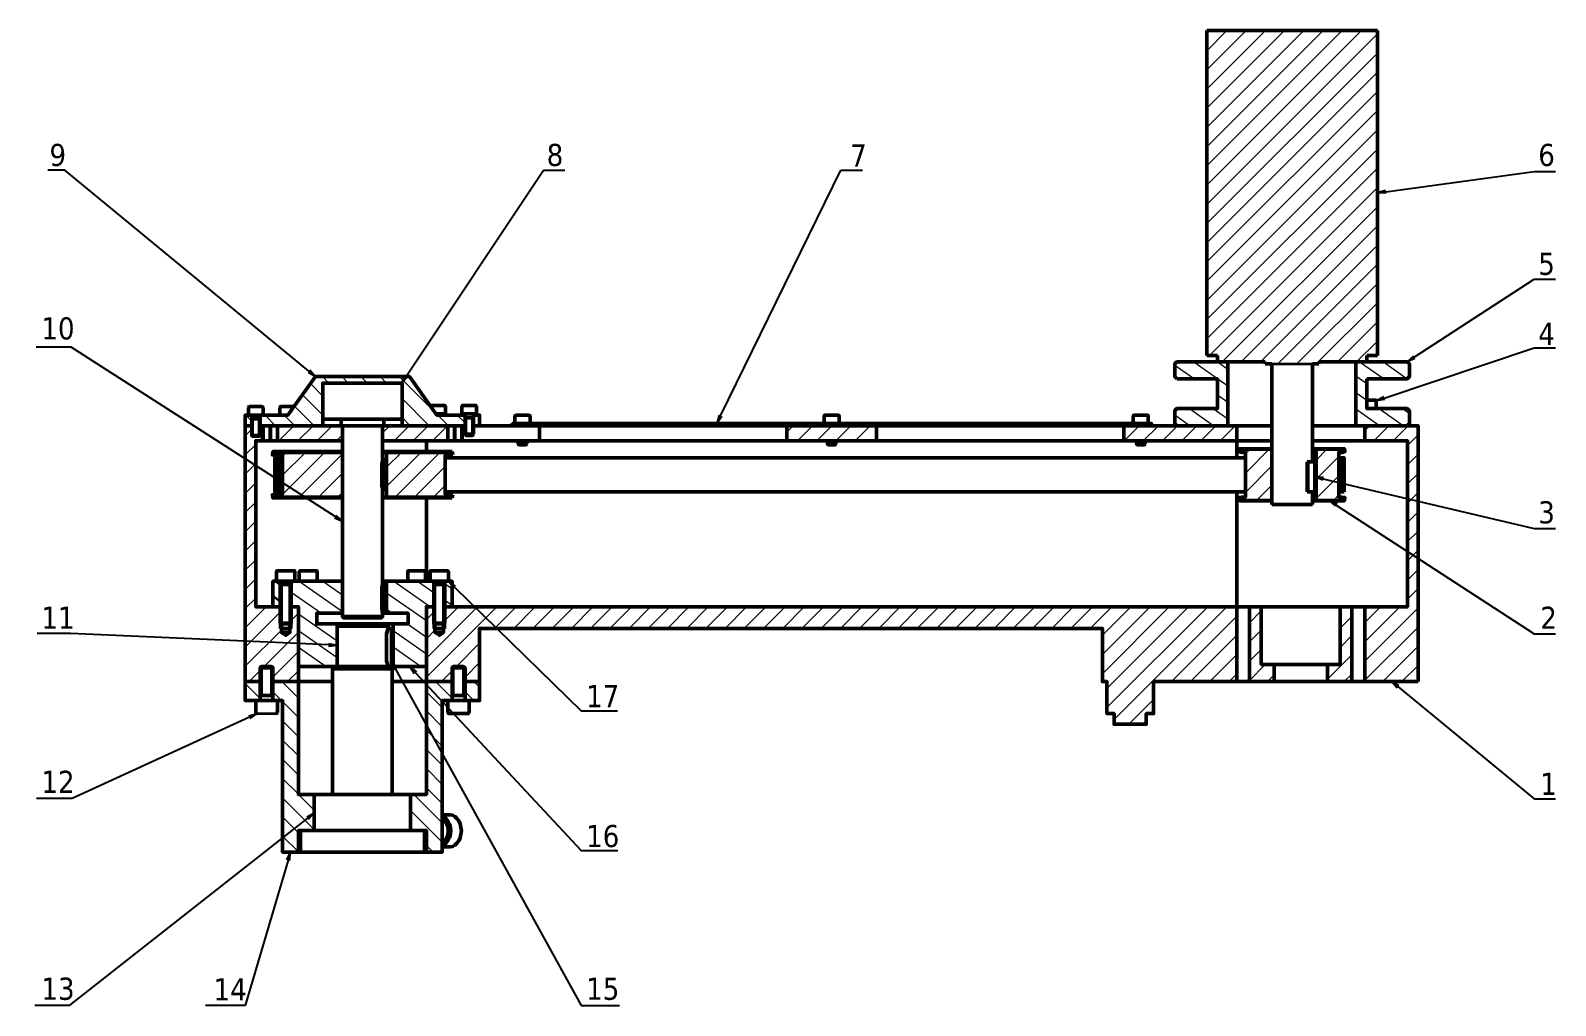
# Model space of a CAD drawing. Header units: millimetres. Extents: x 16604 to 36223, y 4309 to 8014.
# Drawn here: x 18857 to 19570, y 4393 to 4849 of the extents above; entities that cross this region are included whole.
import ezdxf
from ezdxf import colors
from ezdxf.entities.mleader import LeaderData, LeaderLine
from ezdxf.math import Vec2, Vec3

# ---------------------------------------------------------------- set-up
doc = ezdxf.new("R2010")
doc.units = ezdxf.units.MM
doc.layers.get('0').update_dxf_attribs({"lineweight": 35})
doc.layers.add('Nét mảnh', color=130, linetype='Continuous', lineweight=13)
doc.layers.add('Nét đậm', color=7, linetype='Continuous', lineweight=35)
doc.styles.add('PDF Tahoma', font='tahoma.ttf')
doc.styles.get("Standard").update_dxf_attribs({"font": '', "height": 4.375})
doc.styles.get('Standard').set_extended_font_data('TCVN 7284')
pattern_1 = [(45, (0.884, -0.884), (-4.490128, 4.490128), [])]
pattern_2 = [(145, (0.884, -0.884), (-3.6422104, -5.2016155), [])]
pattern_3 = [(135, (0.884, -0.884), (-4.490128, -4.490128), [])]

# ---------------------------------------------------------------- blocks, each defined once
blk = doc.blocks.new('_Open')
at = {"color": 0, "linetype": 'ByBlock', "lineweight": -2}
for p, q in [((-1, 0.17), (0, 0)), ((-1, -0.17), (0, 0)), ((0, 0), (-1, 0))]:
    blk.add_line(p, q, dxfattribs=at)

msp = doc.modelspace()

# ---------------------------------------------------------------- hatches: boundary and pattern name
at = {"layer": 'Nét mảnh', "true_color": 0x58ba48}
h = msp.add_hatch(dxfattribs=at)
h.set_pattern_fill('ANSI31', color=85, scale=2)
h.set_pattern_definition(pattern_1)
h.paths.add_polyline_path([(19486.92, 4848.88), (19407.18, 4848.88), (19407.18, 4696.98), (19412.11, 4696.98), (19412.11, 4693.94), (19434.52, 4693.94), (19434.52, 4692.99), (19437.56, 4692.99), (19456.54, 4692.99), (19459.58, 4692.99), (19459.58, 4693.94), (19481.99, 4693.94), (19481.99, 4696.98), (19486.92, 4696.98)])
h = msp.add_hatch(dxfattribs=at)
h.set_pattern_fill('ANSI31', color=85, scale=2, angle=100)
h.set_pattern_definition(pattern_2)
h.paths.add_polyline_path([(19417.05, 4693.94), (19393.13, 4693.94), (19392.18, 4692.99), (19392.18, 4687.11), (19393.13, 4685.97), (19412.11, 4685.97), (19412.11, 4672.1), (19393.13, 4672.1), (19392.18, 4671.16), (19392.18, 4665.08), (19393.13, 4664.13), (19417.05, 4664.13)])
h.paths.add_polyline_path([(19501.92, 4692.99), (19500.78, 4693.94), (19476.86, 4693.94), (19476.86, 4664.13), (19500.78, 4664.13), (19501.92, 4665.08), (19501.92, 4671.16), (19500.78, 4672.1), (19481.99, 4672.1), (19481.99, 4685.97), (19500.78, 4685.97), (19501.92, 4687.11)])
h = msp.add_hatch(dxfattribs=at)
h.set_pattern_fill('ANSI31', color=85, scale=2, angle=90)
h.set_pattern_definition(pattern_3)
h.paths.add_polyline_path([(18994.01, 4684.07), (18994.39, 4684.07), (19030.65, 4684.07), (19031.03, 4684.07), (19031.03, 4664.13), (19060.46, 4664.13), (19060.46, 4669.07), (19047.36, 4669.07), (19034.45, 4687.11), (18990.59, 4687.11), (18977.68, 4669.07), (18966.1, 4669.07), (18964.86, 4669.07, 0.413935), (18964.77, 4668.97), (18964.77, 4664.13), (18994.01, 4664.13)])
h = msp.add_hatch(dxfattribs=at)
h.set_pattern_fill('ANSI31', color=85, scale=2, angle=90)
h.set_pattern_definition(pattern_3)
h.paths.add_polyline_path([(18960.78, 4668.97, 0.414453), (18960.68, 4669.07), (18959.26, 4669.07), (18957.74, 4669.07), (18957.74, 4664.13), (18960.78, 4664.13)])
h = msp.add_hatch(dxfattribs=at)
h.set_pattern_fill('ANSI31', color=85, scale=2, angle=90)
h.set_pattern_definition(pattern_3)
h.paths.add_polyline_path([(19067.3, 4669.07), (19064.45, 4669.07), (19064.45, 4664.13), (19067.3, 4664.13)])
h = msp.add_hatch(dxfattribs=at)
h.set_pattern_fill('ANSI31', color=85, scale=2)
h.set_pattern_definition(pattern_1)
h.paths.add_polyline_path([(18974.64, 4569.38), (18974.07, 4569.38), (18974.07, 4579.45), (18970.65, 4579.45), (18962.68, 4579.45), (18962.68, 4648.75), (18957.74, 4651.86), (18957.74, 4544.51), (18964.77, 4544.51), (18964.77, 4550.96), (18965.34, 4551.53), (18967.62, 4551.53), (18970.08, 4551.53), (18970.65, 4550.96), (18970.65, 4544.51), (18982.62, 4544.51), (18982.62, 4579.45), (18979.2, 4579.45), (18979.2, 4569.38), (18978.63, 4569.38), (18978.63, 4567.48), (18976.73, 4566.15), (18974.64, 4567.48)])
h.paths.add_polyline_path([(18962.68, 4657.1), (18965.72, 4657.1), (18965.72, 4664.13), (18964.96, 4664.13), (18964.77, 4663.94), (18964.77, 4659.57), (18964.2, 4659.19), (18961.16, 4659.19), (18960.78, 4659.57), (18960.78, 4664.13), (18957.74, 4664.13), (18957.74, 4651.86), (18962.68, 4648.75)])
h.paths.add_polyline_path([(19003.12, 4664.13), (19002.55, 4664.13), (18994.01, 4664.13), (18972.74, 4664.13), (18972.74, 4657.1), (19003.12, 4657.1)])
h.paths.add_polyline_path([(19052.49, 4664.13), (19031.03, 4664.13), (19022.49, 4664.13), (19021.92, 4664.13), (19021.92, 4657.1), (19052.49, 4657.1)])
h = msp.add_hatch(dxfattribs=at)
h.set_pattern_fill('ANSI31', color=85, scale=2, angle=90)
h.set_pattern_definition(pattern_3)
h.paths.add_polyline_path([(19381.35, 4665.08), (19082.3, 4665.08), (19082.3, 4664.13), (19381.35, 4664.13)])
h = msp.add_hatch(dxfattribs=at)
h.set_pattern_fill('ANSI31', color=85, scale=2)
h.set_pattern_definition(pattern_1)
h.paths.add_polyline_path([(19252.81, 4664.13), (19210.85, 4664.13), (19210.85, 4657.1), (19252.81, 4657.1)])
h = msp.add_hatch(dxfattribs=at)
h.set_pattern_fill('ANSI31', color=85, scale=2)
h.set_pattern_definition(pattern_1)
h.paths.add_polyline_path([(19421.23, 4664.13), (19368.44, 4664.13), (19368.44, 4657.1), (19421.23, 4657.1)])
h.paths.add_polyline_path([(19505.91, 4664.13), (19481.04, 4664.13), (19481.04, 4657.1), (19500.97, 4657.1), (19500.97, 4579.45), (19481.04, 4579.45), (19481.04, 4544.51), (19505.91, 4544.51)])
h = msp.add_hatch(dxfattribs=at)
h.set_pattern_fill('ANSI31', color=85, scale=2)
h.set_pattern_definition(pattern_1)
h.paths.add_polyline_path([(19051.16, 4650.08), (19052.64, 4650.08), (19054.77, 4650.46), (19054.39, 4651.98), (19052.49, 4651.6), (19023.82, 4651.6), (19023.82, 4630.71), (19052.49, 4630.71), (19054.39, 4630.33), (19054.77, 4631.85), (19052.64, 4632.23), (19051.16, 4632.23)])
h.paths.add_polyline_path([(19003.12, 4651.6), (18972.55, 4651.6), (18970.65, 4651.98), (18970.46, 4650.46), (18972.55, 4650.08), (18975.21, 4650.08), (18975.21, 4640.84), (18991.25, 4630.71), (19003.12, 4630.71)])
h.paths.add_polyline_path([(18975.21, 4640.84), (18975.21, 4632.23), (18972.36, 4632.23), (18970.46, 4631.85), (18970.65, 4630.33), (18972.55, 4630.71), (18991.25, 4630.71)])
h = msp.add_hatch(dxfattribs=at)
h.set_pattern_fill('ANSI31', color=85, scale=2)
h.set_pattern_definition(pattern_1)
h.paths.add_polyline_path([(19437.56, 4653.12), (19423.69, 4653.12), (19422.56, 4653.31), (19422.18, 4651.98), (19423.51, 4651.6), (19425.21, 4651.6), (19425.21, 4630.71), (19423.51, 4630.71), (19422.18, 4630.52), (19422.56, 4629), (19423.69, 4629.19), (19437.56, 4629.19)])
h.paths.add_polyline_path([(19468.89, 4651.6), (19470.59, 4651.6), (19471.73, 4651.98), (19471.54, 4653.31), (19470.4, 4653.12), (19458.25, 4653.12), (19458.25, 4629.19), (19470.4, 4629.19), (19471.54, 4629), (19471.73, 4630.52), (19470.59, 4630.71), (19470.4, 4630.71), (19468.89, 4630.71)])
h = msp.add_hatch(dxfattribs=at)
h.set_pattern_fill('ANSI31', color=85, scale=2, angle=90)
h.set_pattern_definition(pattern_3)
h.paths.add_polyline_path([(18972.55, 4642.52), (18971.6, 4643.11), (18971.6, 4633.18), (18972.55, 4633.18)])
h = msp.add_hatch(dxfattribs=at)
h.set_pattern_fill('ANSI31', color=85, scale=2, angle=100)
h.set_pattern_definition(pattern_2)
h.paths.add_polyline_path([(19003.12, 4591.41), (18980.91, 4591.41), (18979.96, 4591.41), (18979.2, 4590.84), (18979.2, 4579.45), (18982.62, 4579.45), (18982.62, 4551.53), (18999.51, 4551.53), (19000.65, 4551.53), (19000.65, 4570.33), (19000.65, 4571.47), (18991.16, 4571.47), (18991.16, 4576.41), (19003.12, 4576.41)])
h = msp.add_hatch(dxfattribs=at)
h.set_pattern_fill('ANSI31', color=85, scale=2, angle=100)
h.set_pattern_definition(pattern_2)
h.paths.add_polyline_path([(19045.84, 4591.31, 0.411649), (19045.75, 4591.41), (19044.13, 4591.41), (19023.82, 4591.41), (19023.82, 4576.41), (19033.88, 4576.41), (19033.88, 4571.47), (19026.86, 4571.47), (19026.86, 4551.53), (19042.43, 4551.53), (19042.43, 4579.45), (19045.84, 4579.45)])
h.paths.add_polyline_path([(19054.39, 4591.41), (19052.68, 4591.41), (19051.07, 4591.41, 0.416978), (19050.97, 4591.31), (19050.97, 4579.45), (19054.2, 4579.45), (19054.39, 4579.64)])
h = msp.add_hatch(dxfattribs=at)
h.set_pattern_fill('ANSI31', color=85, scale=2)
h.set_pattern_definition(pattern_1)
h.paths.add_polyline_path([(19067.3, 4569.38), (19071.39, 4569.38), (19062.79, 4579.45), (19050.97, 4579.45), (19050.97, 4571.85), (19050.97, 4569.38), (19050.4, 4569.38), (19050.4, 4567.48), (19048.5, 4566.15), (19046.41, 4567.48), (19046.41, 4569.38), (19045.84, 4569.38), (19045.84, 4579.45), (19042.43, 4579.45), (19042.43, 4551.53), (19042.43, 4544.51), (19054.39, 4544.51), (19054.39, 4550.96), (19054.96, 4551.53), (19057.43, 4551.53), (19059.7, 4551.53), (19060.46, 4550.96), (19060.46, 4544.51), (19067.3, 4544.51)])
h.paths.add_polyline_path([(19050.97, 4571.85), (19050.4, 4571.47), (19050.4, 4569.38), (19050.97, 4569.38)], flags=17)
h.paths.add_polyline_path([(19046.41, 4571.47), (19045.84, 4571.85), (19045.84, 4569.38), (19046.41, 4569.38)], flags=17)
h.paths.add_polyline_path([(19421.23, 4579.45), (19062.79, 4579.45), (19071.39, 4569.38), (19358.38, 4569.38), (19358.38, 4544.51), (19360.47, 4544.51), (19360.47, 4529.51), (19363.88, 4529.51), (19363.88, 4524.57), (19378.88, 4524.57), (19378.88, 4529.51), (19382.3, 4529.51), (19382.3, 4544.51), (19421.23, 4544.51)])
h = msp.add_hatch(dxfattribs=at)
h.set_pattern_fill('ANSI31', color=85, scale=2)
h.set_pattern_definition(pattern_1)
h.paths.add_polyline_path([(19474.96, 4579.45), (19469.45, 4579.45), (19469.45, 4552.48), (19463.57, 4552.48), (19463.57, 4544.51), (19474.96, 4544.51)])
h.paths.add_polyline_path([(19432.62, 4579.45), (19427.11, 4579.45), (19427.11, 4544.51), (19438.7, 4544.51), (19438.7, 4552.48), (19432.62, 4552.48)])
h = msp.add_hatch(dxfattribs=at)
h.set_pattern_fill('ANSI31', color=85, scale=2, angle=90)
h.set_pattern_definition(pattern_3)
h.paths.add_polyline_path([(18982.62, 4544.51), (18970.65, 4544.51), (18970.65, 4535.68, 0.414297), (18970.75, 4535.58), (18970.84, 4535.58), (18972.74, 4535.58), (18975.21, 4535.58), (18975.21, 4464.76), (18982.62, 4464.76), (18982.62, 4474.82), (18983.56, 4474.82), (18990.02, 4474.82), (18990.02, 4491.72), (18982.62, 4491.72)])
h.paths.add_polyline_path([(18964.77, 4544.51), (18957.74, 4544.51), (18957.74, 4535.58), (18962.68, 4535.58), (18964.67, 4535.58, 0.414289), (18964.77, 4535.68)])
h.paths.add_polyline_path([(19049.83, 4535.58), (19052.49, 4535.58), (19054.29, 4535.58, 0.414097), (19054.39, 4535.68), (19054.39, 4544.51), (19042.43, 4544.51), (19042.43, 4491.72), (19035.02, 4491.72), (19035.02, 4474.82), (19041.48, 4474.82), (19042.43, 4474.82), (19042.43, 4464.76), (19049.83, 4464.76)])
h.paths.add_polyline_path([(19067.3, 4544.51), (19060.46, 4544.51), (19060.46, 4535.68, 0.414172), (19060.56, 4535.58), (19062.36, 4535.58), (19067.3, 4535.58)])
at = {"layer": 'Nét đậm', "true_color": 0x58ba48}
h = msp.add_hatch(dxfattribs=at)
h.set_pattern_fill('ANSI31', color=85, scale=2, angle=90)
h.set_pattern_definition(pattern_3)
h.paths.add_polyline_path([(19471.35, 4649.13), (19470.4, 4649.13), (19470.4, 4633.18), (19471.35, 4633.18)])
h = msp.add_hatch(dxfattribs=at)
h.set_pattern_fill('ANSI31', color=85, scale=2, angle=100)
h.set_pattern_definition(pattern_2)
h.paths.add_polyline_path([(18974.07, 4591.31, 0.414163), (18973.98, 4591.41), (18972.36, 4591.41), (18970.65, 4591.41), (18970.65, 4579.45), (18974.07, 4579.45)])

# ---------------------------------------------------------------- linework, layer by layer
at = {"layer": 'Nét đậm', "lineweight": 50}
for p, q in [((19486.92, 4848.88), (19407.18, 4848.88)), ((19407.18, 4848.88), (19407.18, 4696.98)), ((19486.92, 4696.98), (19486.92, 4848.88)), ((19407.18, 4696.98), (19412.11, 4696.98)), ((19412.11, 4696.98), (19412.11, 4693.94)), ((19412.11, 4693.94), (19434.52, 4693.94)), ((19434.52, 4693.94), (19434.52, 4692.99)), ((19434.52, 4692.99), (19437.56, 4692.99)), ((19437.56, 4692.99), (19437.56, 4627.29)), ((19456.54, 4647.23), (19456.54, 4692.99)), ((19456.54, 4692.99), (19459.58, 4692.99)), ((19459.58, 4692.99), (19459.58, 4693.94)), ((19459.58, 4693.94), (19481.99, 4693.94)), ((19481.99, 4693.94), (19481.99, 4696.98)), ((19481.99, 4696.98), (19486.92, 4696.98)), ((19052.49, 4651.6), (19023.82, 4651.6)), ((19023.82, 4651.6), (19023.82, 4630.71)), ((19054.39, 4651.98), (19052.49, 4651.6)), ((19052.64, 4650.08), (19054.77, 4650.46)), ((19054.77, 4650.46), (19054.39, 4651.98)), ((19454.07, 4646.85), (19454.07, 4647.23)), ((19454.07, 4647.23), (19456.54, 4647.23)), ((19454.07, 4644.19), (19454.07, 4646.85)), ((19454.07, 4636.22), (19454.07, 4644.19)), ((19454.45, 4644.19), (19454.45, 4647.23)), ((19454.45, 4636.22), (19454.45, 4644.19)), ((19457.68, 4644.19), (19457.68, 4647.23)), ((19457.68, 4647.23), (19458.06, 4646.85)), ((19457.68, 4636.22), (19457.68, 4644.19)), ((19458.06, 4646.85), (19458.06, 4644.19)), ((19458.06, 4644.19), (19458.06, 4636.22)), ((19454.07, 4633.56), (19454.07, 4636.22)), ((19454.07, 4633.18), (19454.07, 4633.56)), ((19454.45, 4633.18), (19454.45, 4636.22)), ((19457.68, 4633.18), (19457.68, 4636.22)), ((19458.06, 4633.56), (19457.68, 4633.18)), ((19458.06, 4636.22), (19458.06, 4633.56)), ((19023.82, 4630.71), (19052.49, 4630.71)), ((19052.49, 4630.71), (19054.39, 4630.33)), ((19054.39, 4630.33), (19052.49, 4630.71)), ((19052.64, 4632.23), (19054.77, 4631.85)), ((19054.77, 4631.85), (19054.39, 4630.33)), ((19437.56, 4627.29), (19456.54, 4627.29)), ((19456.54, 4633.18), (19454.07, 4633.18)), ((19454.45, 4633.18), (19457.68, 4633.18)), ((19456.54, 4627.29), (19456.54, 4633.18))]:
    msp.add_line(p, q, dxfattribs=at)
at = {"layer": 'Nét đậm'}
for p, q in [((19437.56, 4692.99), (19456.54, 4692.99)), ((19044.7, 4673.62), (19044.61, 4673.62)), ((19052.64, 4650.08), (19052.49, 4650.08)), ((19470.4, 4630.71), (19470.59, 4630.71)), ((18963.34, 4529.51), (18972.08, 4529.51))]:
    msp.add_line(p, q, dxfattribs=at)
at = {"layer": 'Nét đậm', "lineweight": 50}
for points in [[(19393.13, 4685.97), (19412.11, 4685.97), (19412.11, 4672.1), (19393.13, 4672.1), (19392.18, 4671.16), (19392.18, 4665.08), (19393.13, 4664.13), (19417.05, 4664.13), (19417.05, 4693.94), (19393.13, 4693.94), (19392.18, 4692.99), (19392.18, 4687.11)], [(19481.99, 4685.97), (19500.78, 4685.97), (19501.92, 4687.11), (19501.92, 4692.99), (19500.78, 4693.94), (19476.86, 4693.94), (19476.86, 4664.13), (19500.78, 4664.13), (19501.92, 4665.08), (19501.92, 4671.16), (19500.78, 4672.1), (19481.99, 4672.1)], [(19067.3, 4664.13), (19067.3, 4669.07), (19064.45, 4669.07), (19064.45, 4664.13)], [(18972.74, 4657.1), (18972.74, 4664.13), (18969.32, 4664.13), (18969.32, 4657.1)], [(19052.49, 4664.13), (19052.49, 4657.1), (19055.72, 4657.1), (19055.72, 4664.13)], [(19082.3, 4665.08), (19082.3, 4664.13), (19381.35, 4664.13), (19381.35, 4665.08)], [(19252.81, 4657.1), (19252.81, 4664.13), (19210.85, 4664.13), (19210.85, 4657.1)], [(19368.44, 4664.13), (19368.44, 4657.1), (19421.23, 4657.1), (19421.23, 4664.13)], [(19505.91, 4544.51), (19505.91, 4664.13), (19481.04, 4664.13), (19481.04, 4657.1), (19500.97, 4657.1), (19500.97, 4579.45), (19481.04, 4579.45), (19481.04, 4544.51)], [(18964.77, 4659.57), (18964.2, 4659.19), (18961.16, 4659.19), (18960.78, 4659.57)], [(19064.45, 4660.14), (19063.88, 4659.57), (19060.84, 4659.57), (19060.46, 4660.14)], [(19089.33, 4655.59), (19088.95, 4655.21), (19085.72, 4655.21), (19085.34, 4655.59)], [(19233.82, 4655.59), (19233.44, 4655.21), (19230.21, 4655.21), (19229.83, 4655.59)], [(19378.31, 4655.59), (19377.94, 4655.21), (19374.71, 4655.21), (19374.33, 4655.59)], [(18972.55, 4649.13), (18971.6, 4649.13), (18971.6, 4633.18), (18972.55, 4633.18)], [(19023.44, 4637.17), (19023.44, 4634.7), (19023.06, 4634.13), (19023.06, 4637.17), (19023.06, 4645.14), (19023.06, 4648.18), (19023.44, 4647.8), (19023.44, 4645.14)], [(19471.35, 4633.18), (19471.35, 4649.13), (19470.4, 4649.13), (19470.4, 4633.18)], [(19427.11, 4579.45), (19427.11, 4544.51), (19438.7, 4544.51), (19438.7, 4552.48), (19432.62, 4552.48), (19432.62, 4579.45)], [(19474.96, 4544.51), (19474.96, 4579.45), (19469.45, 4579.45), (19469.45, 4552.48), (19463.57, 4552.48), (19463.57, 4544.51)], [(19026.48, 4550.4), (19025.53, 4551.53), (19000.65, 4551.53), (18999.51, 4551.53), (18998.56, 4550.4)], [(18998.56, 4544.51), (18982.62, 4544.51)], [(19042.43, 4544.51), (19026.48, 4544.51)]]:
    msp.add_lwpolyline(points, close=True, dxfattribs=at)
for points in [[(18964.77, 4659.57), (18964.77, 4669.07), (18964.77, 4664.13), (18994.01, 4664.13), (18994.01, 4684.07), (18994.39, 4684.07), (19030.65, 4684.07), (19031.03, 4684.07), (19031.03, 4664.13), (19060.46, 4664.13), (19060.46, 4669.07), (19047.36, 4669.07), (19034.45, 4687.11), (18990.59, 4687.11), (18977.68, 4669.07), (18966.1, 4669.07), (18959.26, 4669.07), (18957.74, 4669.07), (18957.74, 4664.13), (18960.78, 4664.13), (18960.78, 4669.07), (18960.78, 4659.57)], [(18994.01, 4683.69), (18994.01, 4667.36)], [(19031.03, 4683.69), (19031.03, 4667.36)], [(18959.26, 4672.67), (18959.26, 4669.07)], [(18959.64, 4673.05), (18965.72, 4673.05)], [(18966.1, 4672.67), (18966.1, 4669.07)], [(18973.88, 4672.67), (18973.88, 4669.07)], [(18974.26, 4673.05), (18980.34, 4673.05)], [(19044.7, 4673.62), (19050.88, 4673.62)], [(19046.98, 4669.64), (19051.35, 4669.64), (19051.35, 4673.24)], [(19049.83, 4669.45), (19049.83, 4669.07)], [(19058.95, 4673.24), (19058.95, 4669.64), (19065.78, 4669.64), (19065.78, 4673.24)], [(19059.32, 4673.62), (19065.4, 4673.62)], [(19060.46, 4669.45), (19060.46, 4660.14)], [(19064.45, 4669.45), (19064.45, 4660.14)], [(19084.2, 4669.07), (19090.46, 4669.07)], [(19481.99, 4676.09), (19485.97, 4676.09)], [(19486.35, 4675.71), (19486.35, 4672.1)], [(18960.78, 4664.13), (18957.74, 4664.13), (18957.74, 4544.51), (18964.77, 4544.51)], [(18960.78, 4667.36), (18964.77, 4667.36)], [(18974.07, 4579.45), (18962.68, 4579.45), (18962.68, 4657.1), (18966.1, 4657.1), (18966.1, 4664.13), (18964.77, 4664.13)], [(18994.01, 4664.13), (19002.55, 4664.13), (19022.49, 4664.13), (19031.03, 4664.13)], [(18994.29, 4667.19), (19030.75, 4667.17)], [(19002.55, 4664.13), (19002.55, 4667.17)], [(19003.12, 4574.89), (19003.12, 4664.13)], [(19021.92, 4590.27), (19021.92, 4634.13), (19021.92, 4634.32), (19021.92, 4634.51), (19021.92, 4634.7), (19021.73, 4635.08), (19021.73, 4635.46), (19021.54, 4636.03), (19021.54, 4636.6), (19021.54, 4637.17), (19021.54, 4645.14), (19021.54, 4645.71), (19021.54, 4646.28), (19021.73, 4646.85), (19021.73, 4647.23), (19021.92, 4647.61), (19021.92, 4647.99), (19021.92, 4648.18), (19021.92, 4664.13)], [(19022.49, 4664.13), (19022.49, 4667.17)], [(19060.46, 4664.13), (19058.95, 4664.13), (19058.95, 4657.1), (19095.21, 4657.1), (19095.21, 4664.13), (19064.45, 4664.13)], [(19060.46, 4667.74), (19064.45, 4667.74)], [(19083.82, 4668.69), (19083.82, 4665.08)], [(19090.84, 4668.69), (19090.84, 4665.08)], [(19421.23, 4664.13), (19437.56, 4664.13)], [(19456.54, 4664.13), (19476.86, 4664.13)], [(18966.1, 4657.1), (18969.32, 4657.1)], [(18972.74, 4657.1), (19003.12, 4657.1)], [(19021.92, 4657.1), (19052.49, 4657.1)], [(19042.43, 4657.1), (19042.43, 4651.98)], [(19055.72, 4657.1), (19058.95, 4657.1)], [(19085.34, 4657.1), (19085.34, 4655.59)], [(19089.33, 4657.1), (19089.33, 4655.59)], [(19210.85, 4657.1), (19205.91, 4657.1), (19100.34, 4657.1), (19095.21, 4657.1)], [(19229.83, 4657.1), (19229.83, 4655.59)], [(19233.82, 4657.1), (19233.82, 4655.59)], [(19368.44, 4657.1), (19363.31, 4657.1), (19257.74, 4657.1), (19252.81, 4657.1)], [(19374.33, 4657.1), (19374.33, 4655.59)], [(19378.31, 4657.1), (19378.31, 4655.59)], [(19421.23, 4649.13), (19421.23, 4657.1), (19437.56, 4657.1)], [(19456.54, 4657.1), (19481.04, 4657.1)], [(18972.36, 4632.23), (18970.46, 4631.85), (18970.65, 4630.33), (18972.55, 4630.71), (19003.12, 4630.71), (19003.12, 4651.6), (18972.55, 4651.6), (18970.65, 4651.98), (18970.46, 4650.46), (18972.55, 4650.08)], [(18970.65, 4651.98), (19003.12, 4651.98)], [(18972.55, 4650.08), (18975.21, 4650.08), (18975.21, 4632.23), (18972.36, 4632.23)], [(18972.55, 4649.13), (18973.88, 4649.13)], [(18973.88, 4632.23), (18973.88, 4650.08)], [(19021.92, 4651.98), (19054.39, 4651.98)], [(19021.92, 4651.6), (19023.82, 4651.6)], [(19023.06, 4648.18), (19021.92, 4648.18)], [(19052.64, 4632.23), (19051.16, 4632.23), (19051.16, 4650.08), (19052.49, 4650.08)], [(19425.21, 4649.13), (19051.16, 4649.13)], [(19423.51, 4630.71), (19422.18, 4630.52), (19422.56, 4629), (19423.69, 4629.19), (19437.56, 4629.19), (19437.56, 4653.12), (19423.69, 4653.12), (19422.56, 4653.31), (19422.18, 4651.98), (19423.51, 4651.6)], [(19422.56, 4653.31), (19437.56, 4653.31)], [(19423.51, 4651.6), (19425.21, 4651.6), (19425.21, 4630.71), (19423.51, 4630.71)], [(19456.54, 4653.31), (19471.54, 4653.31)], [(19456.54, 4653.12), (19458.25, 4653.12)], [(19470.59, 4651.6), (19471.73, 4651.98), (19471.54, 4653.31), (19470.4, 4653.12), (19458.25, 4653.12), (19458.25, 4629.19), (19470.4, 4629.19), (19471.54, 4629), (19471.73, 4630.52), (19470.59, 4630.71)], [(19470.4, 4630.71), (19468.89, 4630.71), (19468.89, 4651.6), (19470.59, 4651.6)], [(19468.89, 4649.13), (19470.4, 4649.13)], [(19457.68, 4647.23), (19454.45, 4647.23)], [(19023.06, 4634.13), (19021.92, 4634.13)], [(18970.65, 4630.33), (19003.12, 4630.33)], [(18972.55, 4633.18), (18973.88, 4633.18)], [(19023.82, 4630.71), (19021.92, 4630.71)], [(19021.92, 4630.33), (19054.39, 4630.33)], [(19042.43, 4630.33), (19042.43, 4591.41)], [(19425.21, 4633.18), (19051.16, 4633.18)], [(19421.23, 4633.18), (19421.23, 4579.45), (19427.11, 4579.45)], [(19422.56, 4629), (19437.56, 4629)], [(19458.25, 4629.19), (19456.54, 4629.19)], [(19456.54, 4629), (19471.54, 4629)], [(19468.89, 4633.18), (19470.4, 4633.18)], [(18980.91, 4591.41), (18974.07, 4591.41), (18972.36, 4591.41), (18970.65, 4591.41), (18970.65, 4579.45), (18974.07, 4579.45), (18974.07, 4591.31), (18974.07, 4571.85)], [(18979.2, 4571.85), (18978.63, 4571.47), (18974.64, 4571.47), (18974.07, 4571.85), (18979.2, 4571.85), (18979.2, 4591.31), (18979.2, 4579.45), (18982.62, 4579.45), (18982.62, 4551.53), (18999.51, 4551.53)], [(19021.92, 4591.41), (19023.82, 4591.41)], [(19052.68, 4591.41), (19045.84, 4591.41), (19044.13, 4591.41), (19023.82, 4591.41), (19023.82, 4576.41), (19033.88, 4576.41), (19033.88, 4571.47), (19026.86, 4571.47), (19026.86, 4551.53), (19042.43, 4551.53), (19042.43, 4579.45), (19045.84, 4579.45), (19045.84, 4591.31), (19045.84, 4571.85)], [(18974.07, 4589.89), (18979.2, 4589.89)], [(19021.92, 4574.89), (19021.54, 4574.32), (19003.5, 4574.32), (19003.12, 4574.89), (19021.92, 4574.89), (19021.92, 4576.41), (19021.92, 4576.6), (19021.92, 4576.98), (19021.73, 4577.36), (19021.73, 4577.74), (19021.54, 4578.31), (19021.54, 4578.88), (19021.54, 4579.45), (19021.54, 4587.42), (19021.54, 4587.99), (19021.54, 4588.56), (19021.73, 4588.94), (19021.73, 4589.51), (19021.92, 4589.89), (19021.92, 4590.08), (19021.92, 4590.27), (19023.06, 4590.27)], [(19023.82, 4576.41), (19023.06, 4576.41), (19023.06, 4579.45), (19023.06, 4587.42), (19023.06, 4590.27), (19023.44, 4589.89), (19023.44, 4587.42), (19023.44, 4579.45), (19023.44, 4576.79), (19023.06, 4576.41), (19021.92, 4576.41)], [(19045.84, 4589.89), (19050.97, 4589.89)], [(18970.65, 4550.96), (18970.08, 4551.53), (18967.62, 4551.53), (18965.34, 4551.53), (18964.77, 4550.96), (18970.65, 4550.96), (18970.65, 4535.58), (18970.65, 4544.51), (18982.62, 4544.51), (18982.62, 4579.45), (18979.2, 4579.45)], [(19045.84, 4579.45), (19042.43, 4579.45), (19042.43, 4544.51), (19054.39, 4544.51)], [(19060.46, 4550.96), (19060.46, 4535.58), (19060.46, 4544.51), (19067.3, 4544.51), (19067.3, 4569.38), (19358.38, 4569.38), (19358.38, 4544.51), (19360.47, 4544.51), (19360.47, 4529.51), (19363.88, 4529.51), (19363.88, 4524.57), (19378.88, 4524.57), (19378.88, 4529.51), (19382.3, 4529.51), (19382.3, 4544.51), (19421.23, 4544.51), (19421.23, 4579.45), (19050.97, 4579.45)], [(19432.62, 4579.45), (19469.45, 4579.45)], [(19474.96, 4579.45), (19481.04, 4579.45)], [(18979.2, 4569.38), (18974.07, 4569.38)], [(18978.63, 4571.47), (18978.63, 4567.48), (18976.73, 4566.15), (18974.64, 4567.48), (18974.64, 4571.47)], [(19000.65, 4571.47), (19001.6, 4571.47)], [(19024.58, 4551.53), (19024.39, 4551.53), (19024.39, 4551.72), (19024.2, 4552.1), (19024.2, 4552.67), (19024.01, 4553.24), (19023.82, 4554), (19023.82, 4554.76), (19023.82, 4555.52), (19023.82, 4565.4), (19023.82, 4566.15), (19023.82, 4566.91), (19024.01, 4567.67), (19024.2, 4568.24), (19024.2, 4568.81), (19024.39, 4569.19), (19024.39, 4569.38), (19024.58, 4569.38), (19024.58, 4570.33), (19000.65, 4570.33), (19001.6, 4571.47), (19023.44, 4571.47), (19024.58, 4570.33)], [(19023.44, 4571.47), (19023.82, 4571.47), (19026.86, 4571.47)], [(19023.82, 4571.47), (19023.82, 4571.09)], [(19026.1, 4569.38), (19024.58, 4569.38)], [(19026.86, 4551.53), (19026.1, 4551.53), (19026.1, 4555.52), (19026.1, 4565.4), (19026.1, 4569.38), (19026.48, 4569), (19026.48, 4565.4), (19026.48, 4555.52), (19026.48, 4551.91), (19026.1, 4551.53), (19025.53, 4551.53)], [(19050.97, 4569.38), (19045.84, 4569.38)], [(19050.4, 4571.47), (19050.4, 4567.48), (19048.5, 4566.15), (19046.41, 4567.48), (19046.41, 4571.47)], [(18974.64, 4567.48), (18978.63, 4567.48)], [(19046.41, 4567.48), (19050.4, 4567.48)], [(18964.77, 4550.96), (18964.77, 4535.58), (18964.77, 4544.51), (18957.74, 4544.51), (18957.74, 4535.58), (18962.68, 4535.58), (18970.84, 4535.58), (18972.74, 4535.58)], [(18998.56, 4491.72), (18998.56, 4550.4)], [(19026.48, 4491.72), (19026.48, 4550.4)], [(19054.39, 4550.96), (19054.96, 4551.53), (19057.43, 4551.53), (19059.7, 4551.53), (19060.46, 4550.96), (19054.39, 4550.96), (19054.39, 4535.58), (19054.39, 4544.51), (19042.43, 4544.51), (19042.43, 4491.72), (19035.02, 4491.72), (19035.02, 4474.82)], [(19438.7, 4552.48), (19463.57, 4552.48)], [(18990.02, 4474.82), (18990.02, 4491.72), (18982.62, 4491.72), (18982.62, 4544.51), (18970.65, 4544.51)], [(19052.49, 4535.58), (19060.46, 4535.58), (19062.36, 4535.58), (19067.3, 4535.58), (19067.3, 4544.51), (19060.46, 4544.51)], [(19421.23, 4544.51), (19427.11, 4544.51)], [(19438.7, 4544.51), (19463.57, 4544.51)], [(19474.96, 4544.51), (19481.04, 4544.51)], [(18962.68, 4530.17), (18962.68, 4535.58)], [(18964.77, 4538.05), (18970.65, 4538.05)], [(18972.74, 4530.08), (18972.74, 4535.58), (18975.21, 4535.58), (18975.21, 4464.76), (18982.62, 4464.76), (18982.62, 4474.82), (18983.56, 4474.82), (19035.02, 4474.82), (19041.48, 4474.82), (19042.43, 4474.82), (19042.43, 4464.76), (19049.83, 4464.76), (19049.83, 4535.58), (19052.49, 4535.58), (19052.49, 4530.08)], [(19054.39, 4538.05), (19060.46, 4538.05)], [(19062.36, 4530.08), (19062.36, 4535.58)], [(19053.15, 4529.51), (19061.79, 4529.51)], [(18990.02, 4491.72), (18990.4, 4491.72), (19034.64, 4491.72), (19035.02, 4491.72)], [(18990.02, 4491.34), (18990.02, 4475.01)], [(19035.02, 4491.34), (19035.02, 4475.01)], [(19049.83, 4482.23), (19053.44, 4482.23), (19054.58, 4482.04), (19055.72, 4481.47), (19056.67, 4480.52), (19057.62, 4479.38), (19058.19, 4478.05), (19058.57, 4476.34), (19058.76, 4474.82), (19058.57, 4473.12), (19058.19, 4471.41), (19057.62, 4470.08), (19056.67, 4468.94), (19055.72, 4467.99), (19054.58, 4467.42), (19053.44, 4467.23), (19049.83, 4467.23)], [(18983.56, 4464.76), (18983.56, 4474.82)], [(19041.48, 4464.76), (19041.48, 4474.82)], [(18982.62, 4464.76), (18983.56, 4464.76), (19041.48, 4464.76), (19042.43, 4464.76)]]:
    msp.add_lwpolyline(points, dxfattribs=at)
for points in [[(19228.31, 4665.08), (19228.31, 4668.57, -0.414214), (19228.81, 4669.07), (19234.84, 4669.07, -0.414214), (19235.34, 4668.57), (19235.34, 4665.08)], [(19372.81, 4665.08), (19372.81, 4668.57, -0.414214), (19373.31, 4669.07), (19379.33, 4669.07, -0.414214), (19379.83, 4668.57), (19379.83, 4665.08)], [(19000.65, 4570.33), (19000.65, 4551.53), (19000.65, 4571.47), (18991.16, 4571.47), (18991.16, 4576.41), (19003.12, 4576.41), (19003.12, 4591.41), (18980.91, 4591.41), (18980.91, 4595.84, 0.414214), (18980.41, 4596.34), (18972.86, 4596.34, 0.414214), (18972.36, 4595.84), (18972.36, 4591.41)], [(18991.35, 4591.41), (18991.35, 4595.84, 0.414214), (18990.85, 4596.34), (18983.5, 4596.34, 0.414214), (18983, 4595.84), (18983, 4591.41)], [(19033.69, 4591.41), (19033.69, 4595.84, -0.414214), (19034.19, 4596.34), (19041.55, 4596.34, -0.414214), (19042.05, 4595.84), (19042.05, 4591.41)], [(19050.97, 4571.85), (19050.4, 4571.47), (19046.41, 4571.47), (19045.84, 4571.85), (19050.97, 4571.85), (19050.97, 4591.31), (19050.97, 4579.45), (19054.39, 4579.45), (19054.39, 4591.41), (19052.68, 4591.41), (19052.68, 4595.84, 0.414214), (19052.18, 4596.34), (19044.63, 4596.34, 0.414214), (19044.13, 4595.84), (19044.13, 4591.41)]]:
    msp.add_lwpolyline(points, format="xyb", dxfattribs=at)
at = {"layer": 'Nét đậm', "lineweight": 40}
for points in [[(18961.16, 4667.36), (18961.16, 4659.19)], [(18964.2, 4659.19), (18964.2, 4667.36)], [(18965.72, 4664.13), (18965.72, 4657.1)], [(18969.7, 4657.1), (18969.7, 4664.13)], [(19055.34, 4664.13), (19055.34, 4657.1)], [(19059.32, 4657.1), (19059.32, 4664.13)], [(19060.84, 4667.74), (19060.84, 4659.57)], [(19063.88, 4659.57), (19063.88, 4667.74)], [(19085.72, 4657.1), (19085.72, 4655.21)], [(19088.95, 4655.21), (19088.95, 4657.1)], [(19230.21, 4657.1), (19230.21, 4655.21)], [(19233.44, 4655.21), (19233.44, 4657.1)], [(19374.71, 4657.1), (19374.71, 4655.21)], [(19377.94, 4655.21), (19377.94, 4657.1)], [(18974.64, 4589.89), (18974.64, 4571.47)], [(18978.63, 4571.47), (18978.63, 4589.89)], [(19046.41, 4589.89), (19046.41, 4571.47)], [(19050.4, 4571.47), (19050.4, 4589.89)], [(18974.07, 4579.45), (18974.07, 4569.38)], [(18979.2, 4569.38), (18979.2, 4579.45)], [(19045.84, 4579.45), (19045.84, 4569.38)], [(19050.97, 4569.38), (19050.97, 4579.45)], [(18965.34, 4551.53), (18965.34, 4538.05)], [(18970.08, 4538.05), (18970.08, 4551.53)], [(19054.96, 4551.53), (19054.96, 4538.05)], [(19059.7, 4538.05), (19059.7, 4551.53)]]:
    msp.add_lwpolyline(points, dxfattribs=at)
at = {"layer": 'Nét đậm', "lineweight": 25}
for points in [[(18964.77, 4663.94), (18964.96, 4664.13)], [(19054.2, 4579.45), (19054.39, 4579.64)], [(18975.21, 4464.76), (18975.21, 4464.95)]]:
    msp.add_lwpolyline(points, dxfattribs=at)
at = {"layer": 'Nét đậm', "lineweight": 50}
for centre, radius, start, end in [((18994.29, 4683.78), 0.285, 89.98984, 179.99701), ((19030.75, 4683.78), 0.285, 0.00299, 90.01016), ((18959.66, 4672.66), 0.398, 92.51467, 177.48533), ((18960.68, 4668.97), 0.0949, 359.99032, 89.99744), ((18964.86, 4668.97), 0.0949, 89.99644, 180.00356), ((18965.7, 4672.66), 0.398, 2.51467, 87.48533), ((18974.28, 4672.66), 0.398, 92.51467, 177.48533), ((18980.32, 4672.66), 0.398, 62.75647, 87.48533), ((19044.61, 4673.15), 0.475, 89.9988, 142.41466), ((19049.93, 4669.54), 0.0949, 89.99644, 180.00356), ((19050.87, 4673.12), 0.499, 13.84503, 88.83063), ((19059.34, 4673.23), 0.398, 92.51467, 177.48533), ((19060.37, 4669.54), 0.0949, 359.99032, 89.99744), ((19064.55, 4669.54), 0.0949, 89.99644, 180.00356), ((19065.38, 4673.23), 0.398, 2.51467, 87.48533), ((19084.22, 4668.67), 0.398, 92.51467, 177.48533), ((19090.45, 4668.67), 0.398, 2.51467, 87.48533), ((19485.88, 4675.62), 0.475, 0, 90.00004), ((18994.29, 4667.47), 0.285, 179.0484, 269.05009), ((19030.75, 4667.45), 0.285, 269.99303, 359.99473), ((18973.98, 4591.31), 0.0949, 359.99032, 89.99744), ((18979.29, 4591.31), 0.0949, 89.99644, 180.00356), ((19045.75, 4591.31), 0.0949, 359.99032, 89.99744), ((19051.07, 4591.31), 0.0949, 89.99644, 180.00356), ((18964.67, 4535.68), 0.0949, 269.99032, 359.99744), ((18970.75, 4535.68), 0.0949, 179.99032, 269.99744), ((19054.29, 4535.68), 0.0949, 269.99032, 359.99744), ((19060.56, 4535.68), 0.0949, 179.99032, 269.99744), ((18963.34, 4530.17), 0.665, 179.99381, 269.99395), ((18972.07, 4530.19), 0.68, 270.52845, 350.66809), ((19053.15, 4530.17), 0.665, 180.00605, 270.00619), ((19061.7, 4530.17), 0.665, 269.99381, 359.99395), ((19045.47, 4474.73), 8.35, 301.49576, 58.50424), ((19045.64, 4474.73), 7, 306.80287, 53.19713)]:
    msp.add_arc(centre, radius, start, end, dxfattribs=at)

# ---------------------------------------------------------------- texts
at = {"layer": 'Nét đậm', "attachment_point": 4, "style": 'PDF Tahoma'}
for s, insert, char_height in [('9', (18866.22, 4790.6), 10.35), ('8', (19098.63, 4790.6), 10.35), ('7', (19240.47, 4790.41), 10.35), ('6', (19562.11, 4790.6), 10.35), ('5', (19562.11, 4739.71), 10.35), ('10', (18862.42, 4709.52), 10.354), ('4', (19562.11, 4707.05), 10.35), ('3', (19562.11, 4623.51), 10.35), ('11', (18862.42, 4574.33), 10.354), ('2', (19563.06, 4574.33), 10.35), ('17', (19117.05, 4537.69), 10.354), ('12', (18862.42, 4497.62), 10.354), ('1', (19563.06, 4496.67), 10.35), ('16', (19117.05, 4472.18), 10.354), ('13', (18862.42, 4400.79), 10.354), ('14', (18942.93, 4400.6), 10.354), ('15', (19117.05, 4400.79), 10.354)]:
    msp.add_mtext(s, dxfattribs=dict(at, insert=insert, char_height=char_height))

# ---------------------------------------------------------------- leaders
at = {"layer": 'Nét đậm'}
ml = msp.add_multileader_mtext('Standard', dxfattribs=at)
ml.set_content('', color=256)
ml.set_leader_properties()
ml.set_arrow_properties(name='OPEN')
ml.build(insert=Vec2(0, 0))
ml.multileader.update_dxf_attribs({"text_left_attachment_type": 5})
ctx = ml.context
ctx.base_point, ctx.char_height, ctx.plane_origin = Vec3(18861.41, 4781.32), 4.38, Vec3(18990.59, 4687.11)
ctx.left_attachment, ctx.text_align_type = 5, 2
notes = []
notes.append((ctx, [(0, (1, 1, 0), (18873.41, 4783.51), (-1, 0), 8, [(0, [(18990.59, 4687.11)], 0, [])])]))
ctx.mtext.insert, ctx.mtext.alignment, ctx.mtext.flow_direction = Vec3(18863.41, 4785.69), 3, 5
ml = msp.add_multileader_mtext('Standard', dxfattribs=at)
ml.set_content('', color=256)
ml.set_leader_properties()
ml.set_arrow_properties(name='OPEN')
ml.build(insert=Vec2(0, 0))
ml.multileader.update_dxf_attribs({"text_left_attachment_type": 5})
ctx = ml.context
ctx.base_point, ctx.char_height, ctx.plane_origin = Vec3(19105.16, 4783.51), 4.38, Vec3(19030.84, 4684.07)
ctx.left_attachment = 5
notes.append((ctx, [(0, (1, 1, 0), (19097.16, 4783.51), (1, 0), 8, [(0, [(19030.84, 4684.07)], 0, [])])]))
ctx.mtext.insert, ctx.mtext.flow_direction = Vec3(19107.16, 4787.88), 5
ml = msp.add_multileader_mtext('Standard', dxfattribs=at)
ml.set_content('', color=256)
ml.set_leader_properties()
ml.set_arrow_properties(name='OPEN')
ml.build(insert=Vec2(0, 0))
ml.multileader.update_dxf_attribs({"text_left_attachment_type": 5})
ctx = ml.context
ctx.base_point, ctx.char_height, ctx.plane_origin = Vec3(19244.2, 4783.51), 4.38, Vec3(19178.09, 4665.08)
ctx.left_attachment = 5
notes.append((ctx, [(0, (1, 1, 0), (19236.2, 4783.51), (1, 0), 8, [(0, [(19178.09, 4665.08)], 0, [])])]))
ctx.mtext.insert, ctx.mtext.flow_direction = Vec3(19246.2, 4787.88), 5
ml = msp.add_multileader_mtext('Standard', dxfattribs=at)
ml.set_content('', color=256)
ml.set_leader_properties()
ml.set_arrow_properties(name='OPEN')
ml.build(insert=Vec2(0, 0))
ml.multileader.update_dxf_attribs({"text_left_attachment_type": 5})
ctx = ml.context
ctx.base_point, ctx.char_height, ctx.plane_origin = Vec3(19568.18, 4782.92), 4.38, Vec3(19486.92, 4772.93)
ctx.left_attachment = 5
notes.append((ctx, [(0, (1, 1, 0), (19560.18, 4782.92), (1, 0), 8, [(0, [(19486.92, 4772.93)], 0, [])])]))
ctx.mtext.insert, ctx.mtext.flow_direction = Vec3(19570.18, 4787.3), 5
ml = msp.add_multileader_mtext('Standard', dxfattribs=at)
ml.set_content('', color=256)
ml.set_leader_properties()
ml.set_arrow_properties(name='OPEN')
ml.build(insert=Vec2(0, 0))
ml.multileader.update_dxf_attribs({"text_left_attachment_type": 5})
ctx = ml.context
ctx.base_point, ctx.char_height, ctx.plane_origin = Vec3(19568.18, 4732.6), 4.38, Vec3(19500.78, 4693.94)
ctx.left_attachment = 5
notes.append((ctx, [(0, (1, 1, 0), (19560.18, 4732.6), (1, 0), 8, [(0, [(19500.78, 4693.94)], 0, [])])]))
ctx.mtext.insert, ctx.mtext.flow_direction = Vec3(19570.18, 4736.98), 5
ml = msp.add_multileader_mtext('Standard', dxfattribs=at)
ml.set_content('', color=256)
ml.set_leader_properties()
ml.set_arrow_properties(name='OPEN')
ml.build(insert=Vec2(0, 0))
ml.multileader.update_dxf_attribs({"text_left_attachment_type": 5})
ctx = ml.context
ctx.base_point, ctx.char_height, ctx.plane_origin = Vec3(19568.18, 4700.5), 4.38, Vec3(19486.35, 4675.71)
ctx.left_attachment = 5
notes.append((ctx, [(0, (1, 1, 0), (19560.18, 4700.5), (1, 0), 8, [(0, [(19486.35, 4675.71)], 0, [])])]))
ctx.mtext.insert, ctx.mtext.flow_direction = Vec3(19570.18, 4704.87), 5
ml = msp.add_multileader_mtext('Standard', dxfattribs=at)
ml.set_content('', color=256)
ml.set_leader_properties()
ml.set_arrow_properties(name='OPEN')
ml.build(insert=Vec2(0, 0))
ml.multileader.update_dxf_attribs({"text_left_attachment_type": 5})
ctx = ml.context
ctx.base_point, ctx.char_height, ctx.plane_origin = Vec3(18856.02, 4698.64), 4.38, Vec3(19003.12, 4619.51)
ctx.left_attachment, ctx.text_align_type = 5, 2
notes.append((ctx, [(0, (1, 1, 0), (18876.44, 4700.83), (-1, 0), 16.41, [(0, [(19003.12, 4619.51)], 0, [])])]))
ctx.mtext.insert, ctx.mtext.alignment, ctx.mtext.flow_direction = Vec3(18858.02, 4703.02), 3, 5
ml = msp.add_multileader_mtext('Standard', dxfattribs=at)
ml.set_content('', color=256)
ml.set_leader_properties()
ml.set_arrow_properties(name='OPEN')
ml.build(insert=Vec2(0, 0))
ml.multileader.update_dxf_attribs({"text_left_attachment_type": 5})
ctx = ml.context
ctx.base_point, ctx.char_height, ctx.plane_origin = Vec3(19568.18, 4616.11), 4.38, Vec3(19457.68, 4640.21)
ctx.left_attachment = 5
notes.append((ctx, [(0, (1, 1, 0), (19560.18, 4616.11), (1, 0), 8, [(0, [(19457.68, 4640.21)], 0, [])])]))
ctx.mtext.insert, ctx.mtext.flow_direction = Vec3(19570.18, 4620.48), 5
ml = msp.add_multileader_mtext('Standard', dxfattribs=at)
ml.set_content('', color=256)
ml.set_leader_properties()
ml.set_arrow_properties(name='OPEN')
ml.build(insert=Vec2(0, 0))
ml.multileader.update_dxf_attribs({"text_left_attachment_type": 5})
ctx = ml.context
ctx.base_point, ctx.char_height, ctx.plane_origin = Vec3(19568.18, 4566.78), 4.38, Vec3(19464.33, 4629.19)
ctx.left_attachment = 5
notes.append((ctx, [(0, (1, 1, 0), (19560.18, 4566.78), (1, 0), 8, [(0, [(19464.33, 4629.19)], 0, [])])]))
ctx.mtext.insert, ctx.mtext.flow_direction = Vec3(19570.18, 4571.16), 5
ml = msp.add_multileader_mtext('Standard', dxfattribs=at)
ml.set_content('', color=256)
ml.set_leader_properties()
ml.set_arrow_properties(name='OPEN')
ml.build(insert=Vec2(0, 0))
ml.multileader.update_dxf_attribs({"text_left_attachment_type": 5})
ctx = ml.context
ctx.base_point, ctx.char_height, ctx.plane_origin = Vec3(19129.66, 4530.77), 4.38, Vec3(19052.68, 4591.41)
ctx.left_attachment = 5
notes.append((ctx, [(0, (1, 1, 0), (19114.79, 4530.77), (1, 0), 14.88, [(0, [(19052.68, 4591.41)], 0, [])])]))
ctx.mtext.insert, ctx.mtext.flow_direction = Vec3(19131.66, 4535.15), 5
ml = msp.add_multileader_mtext('Standard', dxfattribs=at)
ml.set_content('', color=256)
ml.set_leader_properties()
ml.set_arrow_properties(name='OPEN')
ml.build(insert=Vec2(0, 0))
ml.multileader.update_dxf_attribs({"text_left_attachment_type": 5})
ctx = ml.context
ctx.base_point, ctx.char_height, ctx.plane_origin = Vec3(18856.42, 4564.81), 4.38, Vec3(19000.65, 4561.5)
ctx.left_attachment, ctx.text_align_type = 5, 2
notes.append((ctx, [(0, (1, 1, 0), (18876.12, 4567), (-1, 0), 15.7, [(0, [(19000.65, 4561.5)], 0, [])])]))
ctx.mtext.insert, ctx.mtext.alignment, ctx.mtext.flow_direction = Vec3(18858.42, 4569.18), 3, 5
ml = msp.add_multileader_mtext('Standard', dxfattribs=at)
ml.set_content('', color=256)
ml.set_leader_properties()
ml.set_arrow_properties(name='OPEN')
ml.build(insert=Vec2(0, 0))
ml.multileader.update_dxf_attribs({"text_left_attachment_type": 5})
ctx = ml.context
ctx.base_point, ctx.char_height, ctx.plane_origin = Vec3(19130.64, 4393.05), 4.38, Vec3(19026.1, 4553.72)
ctx.left_attachment = 5
notes.append((ctx, [(0, (1, 1, 0), (19114.79, 4393.05), (1, 0), 15.85, [(0, [(19026.1, 4553.72)], 0, [])])]))
ctx.mtext.insert, ctx.mtext.flow_direction = Vec3(19132.64, 4397.42), 5
ml = msp.add_multileader_mtext('Standard', dxfattribs=at)
ml.set_content('', color=256)
ml.set_leader_properties()
ml.set_arrow_properties(name='OPEN')
ml.build(insert=Vec2(0, 0))
ml.multileader.update_dxf_attribs({"text_left_attachment_type": 5})
ctx = ml.context
ctx.base_point, ctx.char_height, ctx.plane_origin = Vec3(19129.94, 4465.47), 4.38, Vec3(19034.64, 4551.53)
ctx.left_attachment = 5
notes.append((ctx, [(0, (1, 1, 0), (19114.79, 4465.47), (1, 0), 15.16, [(0, [(19034.64, 4551.53)], 0, [])])]))
ctx.mtext.insert, ctx.mtext.flow_direction = Vec3(19131.94, 4469.85), 5
ml = msp.add_multileader_mtext('Standard', dxfattribs=at)
ml.set_content('', color=256)
ml.set_leader_properties()
ml.set_arrow_properties(name='OPEN')
ml.build(insert=Vec2(0, 0))
ml.multileader.update_dxf_attribs({"text_left_attachment_type": 5})
ctx = ml.context
ctx.base_point, ctx.char_height, ctx.plane_origin = Vec3(19568.18, 4489.64), 4.38, Vec3(19493.47, 4544.51)
ctx.left_attachment = 5
notes.append((ctx, [(0, (1, 1, 0), (19560.18, 4489.64), (1, 0), 8, [(0, [(19493.47, 4544.51)], 0, [])])]))
ctx.mtext.insert, ctx.mtext.flow_direction = Vec3(19570.18, 4494.01), 5
ml = msp.add_multileader_mtext('Standard', dxfattribs=at)
ml.set_content('', color=256)
ml.set_leader_properties()
ml.set_arrow_properties(name='OPEN')
ml.build(insert=Vec2(0, 0))
ml.multileader.update_dxf_attribs({"text_left_attachment_type": 5})
ctx = ml.context
ctx.base_point, ctx.char_height, ctx.plane_origin = Vec3(18856.16, 4487.65), 4.38, Vec3(18963.34, 4529.51)
ctx.left_attachment, ctx.text_align_type = 5, 2
notes.append((ctx, [(0, (1, 1, 0), (18876.8, 4489.83), (-1, 0), 16.64, [(0, [(18963.34, 4529.51)], 0, [])])]))
ctx.mtext.insert, ctx.mtext.alignment, ctx.mtext.flow_direction = Vec3(18858.16, 4492.02), 3, 5
ml = msp.add_multileader_mtext('Standard', dxfattribs=at)
ml.set_content('', color=256)
ml.set_leader_properties()
ml.set_arrow_properties(name='OPEN')
ml.build(insert=Vec2(0, 0))
ml.multileader.update_dxf_attribs({"text_left_attachment_type": 5})
ctx = ml.context
ctx.base_point, ctx.char_height, ctx.plane_origin = Vec3(18855.36, 4390.86), 4.38, Vec3(18990.02, 4483.18)
ctx.left_attachment, ctx.text_align_type = 5, 2
notes.append((ctx, [(0, (1, 1, 0), (18875.42, 4393.05), (-1, 0), 16.06, [(0, [(18990.02, 4483.18)], 0, [])])]))
ctx.mtext.insert, ctx.mtext.alignment, ctx.mtext.flow_direction = Vec3(18857.36, 4395.24), 3, 5
ml = msp.add_multileader_mtext('Standard', dxfattribs=at)
ml.set_content('', color=256)
ml.set_leader_properties()
ml.set_arrow_properties(name='OPEN')
ml.build(insert=Vec2(0, 0))
ml.multileader.update_dxf_attribs({"text_left_attachment_type": 5})
ctx = ml.context
ctx.base_point, ctx.char_height, ctx.plane_origin = Vec3(18935.1, 4390.86), 4.38, Vec3(18978.91, 4464.76)
ctx.left_attachment, ctx.text_align_type = 5, 2
notes.append((ctx, [(0, (1, 1, 0), (18957.68, 4393.05), (-1, 0), 18.59, [(0, [(18978.91, 4464.76)], 0, [])])]))
ctx.mtext.insert, ctx.mtext.alignment, ctx.mtext.flow_direction = Vec3(18937.1, 4395.24), 3, 5
for ctx, leaders in notes:
    for number, flags, end, landing, length, lines in leaders:
        leader = LeaderData()
        leader.index, (leader.has_last_leader_line, leader.has_dogleg_vector, leader.attachment_direction) = number, flags
        leader.last_leader_point, leader.dogleg_vector, leader.dogleg_length = Vec3(end), Vec3(landing), length
        for number, points, colour, breaks in lines:
            line = LeaderLine()
            line.index, line.vertices, line.color, line.breaks = number, Vec3.list(points), colors.encode_raw_color(colour), breaks
            leader.lines.append(line)
        ctx.leaders.append(leader)

doc.saveas('drawing.dxf')
